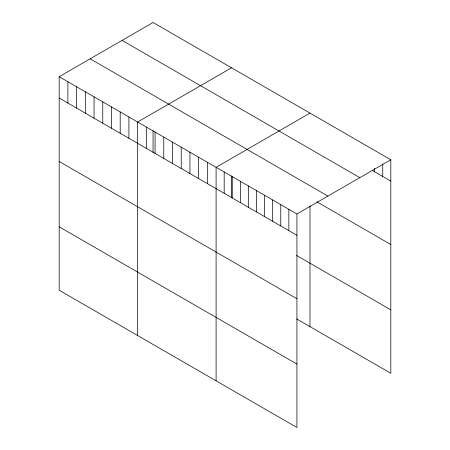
<?xml version="1.0" encoding="UTF-8"?>
<svg xmlns="http://www.w3.org/2000/svg" width="450" height="450" viewBox="0 0 450 450"><rect width="100%" height="100%" fill="white"/><g stroke="black" fill="none" stroke-linecap="round" stroke-linejoin="round"><path stroke-width="0.67" d="M59.175 76.708L296.933 213.981L296.933 427.5L59.175 290.233L59.175 76.708L153.067 22.5L390.825 159.767L390.825 373.292L296.623 318.898M231.531 67.798L137.632 122.012L137.632 335.531M309.988 113.096L216.096 167.31L216.096 380.829M296.933 213.981L390.825 159.767M372.353 170.432L390.825 181.097M122.085 40.387L359.843 177.66M90.157 58.821L327.915 196.088M316.918 201.847L390.825 244.519M59.175 98.038L296.933 235.311M296.623 255.476L390.825 309.864M59.175 161.466L296.933 298.733M59.175 226.806L296.933 364.078M382.742 164.047L382.742 176.428M374.659 168.322L374.659 171.765M309.988 205.852L309.988 326.616M288.849 209.312L288.849 230.642M280.766 204.643L280.766 225.973M272.678 199.98L272.678 221.304M264.594 195.311L264.594 216.641M256.511 190.643L256.511 211.972M248.428 185.974L248.428 207.304M240.345 181.311L240.345 202.641M232.262 176.642L232.262 197.972M231.531 175.888L231.531 197.893M224.179 171.973L224.179 193.303M207.377 162.276L207.377 183.606M198.658 157.241L198.658 178.571M189.939 152.207L189.939 173.537M181.221 147.172L181.221 168.502M172.502 142.144L172.502 163.474M163.789 137.109L163.789 158.439M155.07 132.075L155.07 153.405M153.067 130.59L153.067 152.595M146.351 127.041L146.351 148.371M128.914 116.978L128.914 138.308M120.195 111.943L120.195 133.273M111.482 106.909L111.482 128.239M102.763 101.874L102.763 123.204M94.044 96.846L94.044 118.17M85.326 91.811L85.326 113.141M76.607 86.777L76.607 108.107M67.888 81.742L67.888 103.073"/></g></svg>
